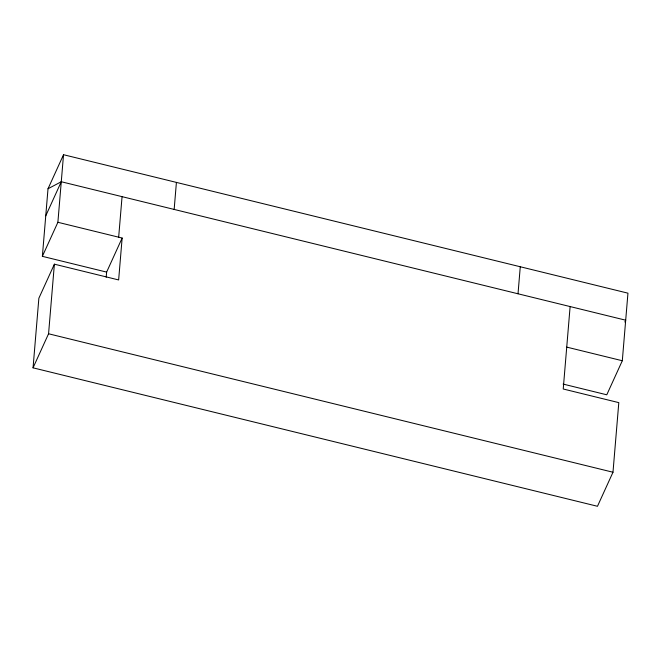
<?xml version="1.0" encoding="UTF-8"?>
<svg xmlns="http://www.w3.org/2000/svg" width="661" height="661" viewBox="0 0 661 661"><rect width="100%" height="100%" fill="white"/><g stroke="black" fill="none" stroke-linecap="round" stroke-linejoin="round"><path stroke-width="0.99" d="M570.121 306.564L563.23 388.999L618.803 402.632L612.987 472.235L597.47 506.285L33.05 367.83L38.867 298.235L54.384 264.177L118.641 279.942L122.145 238.043L57.887 222.286L42.37 256.336L106.628 272.101L122.145 238.043M42.37 256.336L48.013 188.765L63.53 154.715L627.95 293.17L622.307 360.741L606.781 394.799L563.122 384.082M33.05 367.83L48.567 333.772L54.384 264.177M57.887 222.286L63.53 154.715M106.198 277.207L106.628 272.101M118.666 237.192L122.062 196.656M174.157 209.43L176.413 182.403M518.017 293.781L520.273 266.755M45.758 215.8L61.275 181.742L625.694 320.197L624.852 322.039M48.013 188.765L61.275 181.742M566.733 347.108L622.307 360.741M48.567 333.772L612.987 472.235"/></g></svg>
